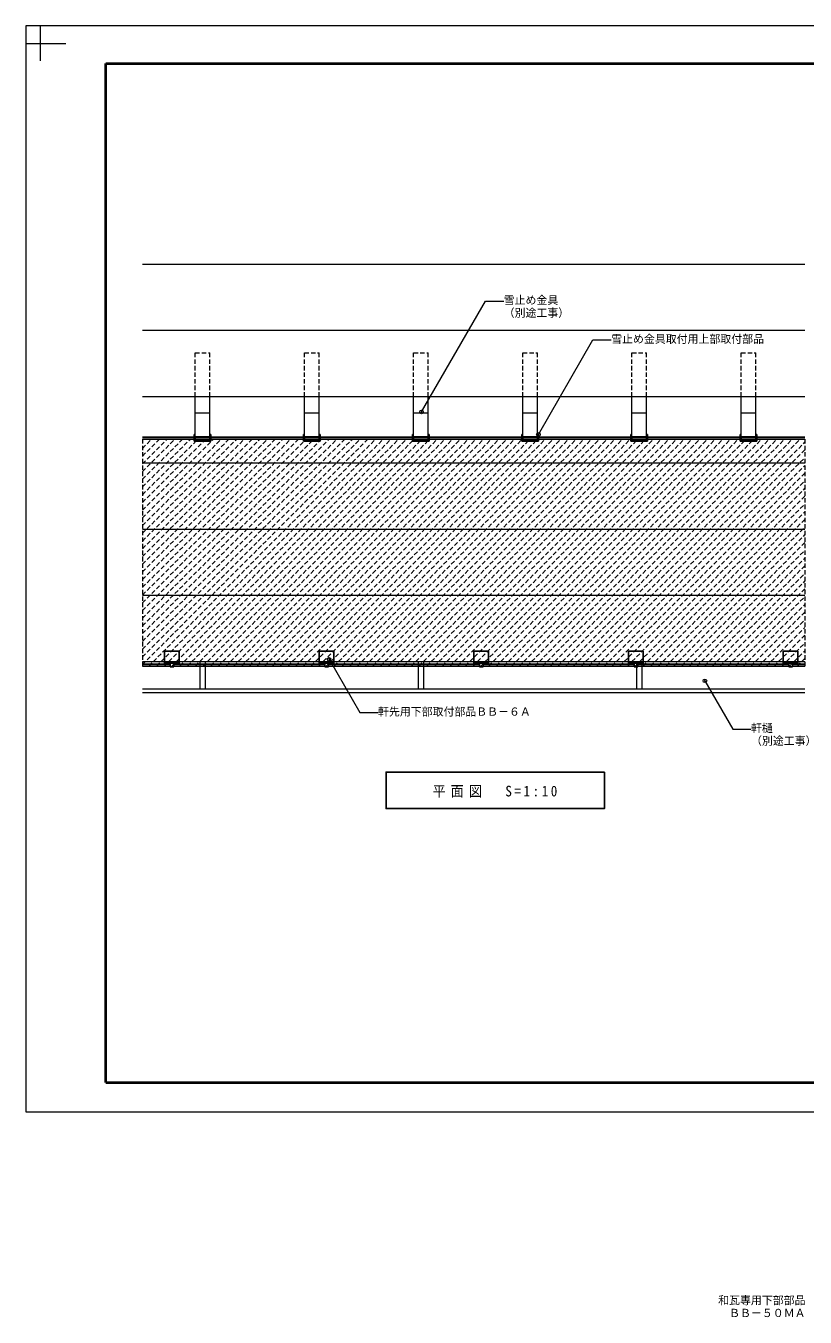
# Model space of a CAD drawing. Units: millimetres on the paper, with parts at other scales. Extents: x -210 to 210, y -235 to 150.
# Drawn here: x -210 to 4.2, y -204.9 to 149.9 of the extents above; entities that cross this region are included whole.
import ezdxf
from ezdxf.enums import TextEntityAlignment as Align

# ---------------------------------------------------------------- set-up
doc = ezdxf.new("R2010")
doc.units = ezdxf.units.MM
doc.header["$PDMODE"] = 32
doc.header["$PDSIZE"] = 1
doc.linetypes.add('DASHED1', pattern=[1.8, 1.2, -0.6])
for name, color, linetype, lineweight in [('0-2', 5, 'Continuous', 9), ('0-4', 5, 'Continuous', 9), ('0-6', 5, 'DASHED1', 9), ('0-8', 2, 'Continuous', 25), ('0-9', 2, 'Continuous', 25), ('0-A', 5, 'Continuous', 9), ('F-0_通り芯', 6, 'Continuous', 9)]:
    doc.layers.add(name, color=color, linetype=linetype, lineweight=lineweight)
doc.styles.add('ＭＳ ゴシック', font='')
doc.styles.get('ＭＳ ゴシック').set_extended_font_data('MS Gothic')

msp = doc.modelspace()

# ---------------------------------------------------------------- linework, layer by layer
at = {"layer": '0-2'}
for p, q in [((-177.93, 84.417), (4.07, 84.417)), ((-177.93, 66.217), (4.07, 66.217)), ((-177.93, 48.017), (4.07, 48.017)), ((-177.93, 29.817), (4.07, 29.817)), ((-177.93, 11.617), (4.07, 11.617)), ((-177.93, -6.583), (4.07, -6.583)), ((-177.93, -24.783), (4.07, -24.783)), ((-162.18, -24.783), (-162.18, -32.283)), ((-160.68, -24.783), (-160.68, -32.283)), ((-102.18, -24.783), (-102.18, -32.283)), ((-100.68, -24.783), (-100.68, -32.283)), ((-42.18, -24.783), (-42.18, -32.283)), ((-40.68, -24.783), (-40.68, -32.283)), ((-177.93, -32.283), (4.07, -32.283)), ((-177.93, -33.283), (4.07, -33.283))]:
    msp.add_line(p, q, dxfattribs=at)
at = {"layer": '0-4'}
for p, q in [((-126.679, -24.178), (-118.222, -38.826)), ((-118.222, -38.826), (-113.222, -38.826))]:
    msp.add_line(p, q, dxfattribs=at)
for points in [[(-101.27, 43.786), (-83.686, 74.244), (-78.686, 74.244)], [(-69.13, 37.617), (-54.144, 63.574), (-49.144, 63.574)], [(-23.376, -30.096), (-15.726, -43.346), (-10.726, -43.346)]]:
    msp.add_lwpolyline(points, dxfattribs=at)
at = {"layer": '0-4', "color": 2, "lineweight": 25}
msp.add_lwpolyline([(-50.996, -55.173), (-110.996, -55.173), (-110.996, -65.173), (-50.996, -65.173)], close=True, dxfattribs=at)
at = {"layer": '0-4'}
for p in [(-101.27, 43.786), (-69.13, 37.617), (-126.679, -24.178), (-23.376, -30.096)]:
    msp.add_point(p, dxfattribs=at)
at = {"layer": '0-6'}
for p, q in [((-177.93, -25.615), (-115.998, 36.317)), ((-177.93, -23.494), (-118.119, 36.317)), ((-177.93, -21.373), (-120.24, 36.317)), ((-177.93, -19.251), (-122.362, 36.317)), ((-177.93, -17.13), (-124.483, 36.317)), ((-177.93, -15.009), (-126.604, 36.317)), ((-177.93, -12.887), (-128.725, 36.317)), ((-177.93, -10.766), (-130.847, 36.317)), ((-177.93, -8.645), (-132.968, 36.317)), ((-177.93, -6.523), (-135.089, 36.317)), ((-177.93, -4.402), (-137.211, 36.317)), ((-177.93, -2.281), (-139.332, 36.317)), ((-177.93, -0.159), (-141.453, 36.317)), ((-177.93, 1.962), (-143.575, 36.317)), ((-177.93, 4.083), (-145.696, 36.317)), ((-177.93, 6.204), (-147.817, 36.317)), ((-177.93, 8.326), (-149.939, 36.317)), ((-177.93, 10.447), (-152.06, 36.317)), ((-177.93, 12.568), (-154.181, 36.317)), ((-177.93, 14.69), (-156.303, 36.317)), ((-177.93, 16.811), (-158.424, 36.317)), ((-177.93, 18.932), (-160.545, 36.317)), ((-177.93, 21.054), (-162.667, 36.317)), ((-177.93, 23.175), (-164.788, 36.317)), ((-177.93, 25.296), (-166.909, 36.317)), ((-177.93, 27.418), (-169.031, 36.317)), ((-177.93, 29.539), (-171.152, 36.317)), ((-177.93, 31.66), (-173.273, 36.317)), ((-177.93, 33.782), (-175.395, 36.317)), ((-177.93, 36.317), (-177.93, -26.033)), ((-176.226, -26.033), (-113.876, 36.317)), ((-174.105, -26.033), (-111.755, 36.317)), ((-171.984, -26.033), (-109.634, 36.317)), ((-169.862, -26.033), (-107.512, 36.317)), ((-167.741, -26.033), (-105.391, 36.317)), ((-165.62, -26.033), (-103.27, 36.317)), ((-163.498, -26.033), (-101.148, 36.317)), ((-161.377, -26.033), (-99.027, 36.317)), ((-159.256, -26.033), (-96.906, 36.317)), ((-157.134, -26.033), (-94.784, 36.317)), ((-155.013, -26.033), (-92.663, 36.317)), ((-152.892, -26.033), (-90.542, 36.317)), ((-150.77, -26.033), (-88.42, 36.317)), ((-148.649, -26.033), (-86.299, 36.317)), ((-146.528, -26.033), (-84.178, 36.317)), ((-144.406, -26.033), (-82.056, 36.317)), ((-142.285, -26.033), (-79.935, 36.317)), ((-140.164, -26.033), (-77.814, 36.317)), ((-138.042, -26.033), (-75.692, 36.317)), ((-135.921, -26.033), (-73.571, 36.317)), ((-133.8, -26.033), (-71.45, 36.317)), ((-131.679, -26.033), (-69.329, 36.317)), ((-129.557, -26.033), (-67.207, 36.317)), ((-127.436, -26.033), (-65.086, 36.317)), ((-125.315, -26.033), (-62.965, 36.317)), ((-123.193, -26.033), (-60.843, 36.317)), ((-121.072, -26.033), (-58.722, 36.317)), ((-118.951, -26.033), (-56.601, 36.317)), ((-116.829, -26.033), (-54.479, 36.317)), ((-114.708, -26.033), (-52.358, 36.317)), ((-112.587, -26.033), (-50.237, 36.317)), ((-110.465, -26.033), (-48.115, 36.317)), ((-108.344, -26.033), (-45.994, 36.317)), ((-106.223, -26.033), (-43.873, 36.317)), ((-104.101, -26.033), (-41.751, 36.317)), ((-101.98, -26.033), (-39.63, 36.317)), ((-99.859, -26.033), (-37.509, 36.317)), ((-97.737, -26.033), (-35.387, 36.317)), ((-95.616, -26.033), (-33.266, 36.317)), ((-93.495, -26.033), (-31.145, 36.317)), ((-91.373, -26.033), (-29.023, 36.317)), ((-89.252, -26.033), (-26.902, 36.317)), ((-87.131, -26.033), (-24.781, 36.317)), ((-85.009, -26.033), (-22.659, 36.317)), ((-82.888, -26.033), (-20.538, 36.317)), ((-80.767, -26.033), (-18.417, 36.317)), ((-78.646, -26.033), (-16.296, 36.317)), ((-76.524, -26.033), (-14.174, 36.317)), ((-74.403, -26.033), (-12.053, 36.317)), ((-72.282, -26.033), (-9.932, 36.317)), ((-70.16, -26.033), (-7.81, 36.317)), ((-68.039, -26.033), (-5.689, 36.317)), ((-65.918, -26.033), (-3.568, 36.317)), ((-63.796, -26.033), (-1.446, 36.317)), ((-61.675, -26.033), (0.675, 36.317)), ((-59.554, -26.033), (2.796, 36.317)), ((4.07, 36.317), (4.07, -26.033)), ((-57.432, -26.033), (4.07, 35.469)), ((-55.311, -26.033), (4.07, 33.348)), ((-53.19, -26.033), (4.07, 31.227)), ((-51.068, -26.033), (4.07, 29.105)), ((-48.947, -26.033), (4.07, 26.984)), ((-46.826, -26.033), (4.07, 24.863)), ((-44.704, -26.033), (4.07, 22.741)), ((-42.583, -26.033), (4.07, 20.62)), ((-40.462, -26.033), (4.07, 18.499)), ((-38.34, -26.033), (4.07, 16.378)), ((-36.219, -26.033), (4.07, 14.256)), ((-34.098, -26.033), (4.07, 12.135)), ((-31.976, -26.033), (4.07, 10.014)), ((-29.855, -26.033), (4.07, 7.892)), ((-27.734, -26.033), (4.07, 5.771)), ((-25.612, -26.033), (4.07, 3.65)), ((-23.491, -26.033), (4.07, 1.528)), ((-21.37, -26.033), (4.07, -0.593)), ((-19.249, -26.033), (4.07, -2.714)), ((-17.127, -26.033), (4.07, -4.836)), ((-15.006, -26.033), (4.07, -6.957)), ((-12.885, -26.033), (4.07, -9.078)), ((-10.763, -26.033), (4.07, -11.2)), ((-8.642, -26.033), (4.07, -13.321)), ((-6.521, -26.033), (4.07, -15.442)), ((-4.399, -26.033), (4.07, -17.564)), ((-2.278, -26.033), (4.07, -19.685)), ((-0.157, -26.033), (4.07, -21.806)), ((1.965, -26.033), (4.07, -23.928))]:
    msp.add_line(p, q, dxfattribs=at)
at = {"layer": '0-8'}
for p, q in [((-163.73, 37.617), (-163.73, 35.717)), ((-163.73, 37.617), (-163.43, 37.617)), ((-163.73, 35.717), (-159.13, 35.717)), ((-163.43, 37.017), (-163.43, 36.017)), ((-163.43, 36.017), (-159.43, 36.017)), ((-159.43, 37.617), (-159.13, 37.617)), ((-159.43, 37.017), (-159.43, 36.017)), ((-159.13, 37.617), (-159.13, 35.717)), ((-133.73, 37.617), (-133.73, 35.717)), ((-133.73, 37.617), (-133.43, 37.617)), ((-133.73, 35.717), (-129.13, 35.717)), ((-133.43, 37.017), (-133.43, 36.017)), ((-133.43, 36.017), (-129.43, 36.017)), ((-129.43, 37.617), (-129.13, 37.617)), ((-129.43, 37.017), (-129.43, 36.017)), ((-129.13, 37.617), (-129.13, 35.717)), ((-103.73, 37.617), (-103.73, 35.717)), ((-103.73, 37.617), (-103.43, 37.617)), ((-103.73, 35.717), (-99.13, 35.717)), ((-103.43, 37.017), (-103.43, 36.017)), ((-103.43, 36.017), (-99.43, 36.017)), ((-99.43, 37.617), (-99.13, 37.617)), ((-99.43, 37.017), (-99.43, 36.017)), ((-99.13, 37.617), (-99.13, 35.717)), ((-73.73, 37.617), (-73.73, 35.717)), ((-73.73, 37.617), (-73.43, 37.617)), ((-73.73, 35.717), (-69.13, 35.717)), ((-73.43, 37.017), (-73.43, 36.017)), ((-73.43, 36.017), (-69.43, 36.017)), ((-69.43, 37.617), (-69.13, 37.617)), ((-69.43, 37.017), (-69.43, 36.017)), ((-69.13, 37.617), (-69.13, 35.717)), ((-43.73, 37.617), (-43.73, 35.717)), ((-43.73, 37.617), (-43.43, 37.617)), ((-43.73, 35.717), (-39.13, 35.717)), ((-43.43, 37.017), (-43.43, 36.017)), ((-43.43, 36.017), (-39.43, 36.017)), ((-39.43, 37.617), (-39.13, 37.617)), ((-39.43, 37.017), (-39.43, 36.017)), ((-39.13, 37.617), (-39.13, 35.717)), ((-13.73, 37.617), (-13.73, 35.717)), ((-13.73, 37.617), (-13.43, 37.617)), ((-13.73, 35.717), (-9.13, 35.717)), ((-13.43, 37.017), (-13.43, 36.017)), ((-13.43, 36.017), (-9.43, 36.017)), ((-9.43, 37.617), (-9.13, 37.617)), ((-9.43, 37.017), (-9.43, 36.017)), ((-9.13, 37.617), (-9.13, 35.717))]:
    msp.add_line(p, q, dxfattribs=at)
at = {"layer": '0-9'}
for p, q in [((-177.93, 36.817), (4.07, 36.817)), ((-177.93, 36.317), (4.07, 36.317)), ((-171.848, -21.983), (-167.848, -21.983)), ((-167.848, -21.983), (-167.848, -25.283)), ((-129.348, -21.983), (-125.348, -21.983)), ((-125.348, -21.983), (-125.348, -25.283)), ((-86.848, -21.983), (-82.848, -21.983)), ((-82.848, -21.983), (-82.848, -25.283)), ((-44.348, -21.983), (-40.348, -21.983)), ((-40.348, -21.983), (-40.348, -25.283)), ((-1.848, -21.983), (2.152, -21.983)), ((2.152, -21.983), (2.152, -25.283)), ((-177.93, -25.533), (-170.348, -25.533)), ((-177.93, -26.033), (-170.348, -26.033)), ((-170.348, -25.283), (-170.348, -26.283)), ((-170.348, -26.283), (-169.348, -26.283)), ((-169.348, -25.283), (-169.348, -26.283)), ((-169.348, -25.533), (-127.848, -25.533)), ((-169.348, -26.033), (-127.848, -26.033)), ((-127.848, -25.283), (-127.848, -26.283)), ((-127.848, -26.283), (-126.848, -26.283)), ((-126.848, -25.283), (-126.848, -26.283)), ((-126.848, -25.533), (-85.348, -25.533)), ((-126.848, -26.033), (-85.348, -26.033)), ((-85.348, -25.283), (-85.348, -26.283)), ((-85.348, -26.283), (-84.348, -26.283)), ((-84.348, -25.283), (-84.348, -26.283)), ((-84.348, -25.533), (-42.848, -25.533)), ((-84.348, -26.033), (-42.848, -26.033)), ((-42.848, -25.283), (-42.848, -26.283)), ((-42.848, -26.283), (-41.848, -26.283)), ((-41.848, -25.283), (-41.848, -26.283)), ((-41.848, -25.533), (-0.348, -25.533)), ((-41.848, -26.033), (-0.348, -26.033)), ((-0.348, -25.283), (-0.348, -26.283)), ((-0.348, -26.283), (0.652, -26.283)), ((0.652, -25.283), (0.652, -26.283)), ((0.652, -25.533), (4.07, -25.533)), ((0.652, -26.033), (4.07, -26.033))]:
    msp.add_line(p, q, dxfattribs=at)
for points in [[(-171.848, -21.983), (-171.848, -25.283), (-167.848, -25.283)], [(-129.348, -21.983), (-129.348, -25.283), (-125.348, -25.283)], [(-86.848, -21.983), (-86.848, -25.283), (-82.848, -25.283)], [(-44.348, -21.983), (-44.348, -25.283), (-40.348, -25.283)], [(-1.848, -21.983), (-1.848, -25.283), (2.152, -25.283)]]:
    msp.add_lwpolyline(points, dxfattribs=at)
at = {"layer": '0-A', "linetype": 'DASHED1'}
for p, q in [((-159.43, 48.017), (-159.43, 60.017)), ((-133.43, 48.017), (-133.43, 60.017)), ((-133.43, 60.017), (-129.43, 60.017)), ((-129.43, 48.017), (-129.43, 60.017)), ((-103.43, 48.017), (-103.43, 60.017)), ((-103.43, 60.017), (-99.43, 60.017)), ((-99.43, 48.017), (-99.43, 60.017)), ((-73.43, 48.017), (-73.43, 60.017)), ((-73.43, 60.017), (-69.43, 60.017)), ((-69.43, 48.017), (-69.43, 60.017)), ((-43.43, 48.017), (-43.43, 60.017)), ((-43.43, 60.017), (-39.43, 60.017)), ((-39.43, 48.017), (-39.43, 60.017)), ((-13.43, 48.017), (-13.43, 60.017)), ((-13.43, 60.017), (-9.43, 60.017)), ((-9.43, 48.017), (-9.43, 60.017))]:
    msp.add_line(p, q, dxfattribs=at)
at = {"layer": '0-A'}
for p, q in [((-163.43, 37.017), (-163.43, 48.017)), ((-159.43, 37.017), (-159.43, 48.017)), ((-133.43, 37.017), (-133.43, 48.017)), ((-103.43, 37.017), (-103.43, 48.017)), ((-73.43, 37.017), (-73.43, 48.017)), ((-43.43, 37.017), (-43.43, 48.017)), ((-13.43, 37.017), (-13.43, 48.017)), ((-163.43, 43.517), (-159.43, 43.517)), ((-133.43, 43.517), (-129.43, 43.517)), ((-103.43, 43.517), (-99.43, 43.517)), ((-73.43, 43.517), (-69.43, 43.517)), ((-43.43, 43.517), (-39.43, 43.517)), ((-13.43, 43.517), (-9.43, 43.517)), ((-163.43, 37.017), (-159.43, 37.017))]:
    msp.add_line(p, q, dxfattribs=at)
at = {"layer": '0-A', "linetype": 'DASHED1'}
msp.add_lwpolyline([(-163.43, 48.017), (-163.43, 60.017), (-159.43, 60.017)], dxfattribs=at)
at = {"layer": '0-A'}
for points in [[(-133.43, 37.017), (-129.43, 37.017), (-129.43, 48.017)], [(-103.43, 37.017), (-99.43, 37.017), (-99.43, 48.017)], [(-73.43, 37.017), (-69.43, 37.017), (-69.43, 48.017)], [(-43.43, 37.017), (-39.43, 37.017), (-39.43, 48.017)], [(-13.43, 37.017), (-9.43, 37.017), (-9.43, 48.017)]]:
    msp.add_lwpolyline(points, dxfattribs=at)
at = {"layer": 'F-0_通り芯'}
for p, q in [((-210, 149.878), (-210, -148.5)), ((210, 149.878), (-210, 149.878)), ((-206, 140.258), (-206, 149.878)), ((-199.03, 144.888), (-210, 144.888)), ((-210, -148.5), (210, -148.5))]:
    msp.add_line(p, q, dxfattribs=at)
at = {"layer": 'F-0_通り芯', "color": 3, "lineweight": 40}
for p, q in [((-188, -140.5), (-188, 139.5)), ((-188, 139.5), (202, 139.5)), ((-188, -140.5), (202, -140.5))]:
    msp.add_line(p, q, dxfattribs=at)

# ---------------------------------------------------------------- texts
at = {"layer": '0-4', "color": 7, "style": 'ＭＳ ゴシック'}
for s, p in [('雪止め金具', (-78.686, 72.744)), ('（別途工事）', (-78.686, 69.244)), ('雪止め金具取付用上部取付部品', (-49.144, 62.074)), ('軒先用下部取付部品ＢＢ－６Ａ', (-113.222, -40.326)), ('軒樋', (-10.726, -44.846)), ('（別途工事）', (-10.726, -48.346)), ('和瓦専用下部部品', (-19.739, -202.058)), ('ＢＢ－５０ＭＡ', (-16.739, -205.558))]:
    msp.add_text(s, height=2.199, dxfattribs=at).set_placement(p, align=Align.BOTTOM_LEFT)
at = {"layer": '0-4', "color": 7, "insert": (-98.246, -62.173), "char_height": 2.933, "attachment_point": 7, "style": 'ＭＳ ゴシック'}
msp.add_mtext('\\T1.39;\\W0.9;平面図\u3000S=1:10', dxfattribs=at)

doc.saveas('drawing.dxf')
